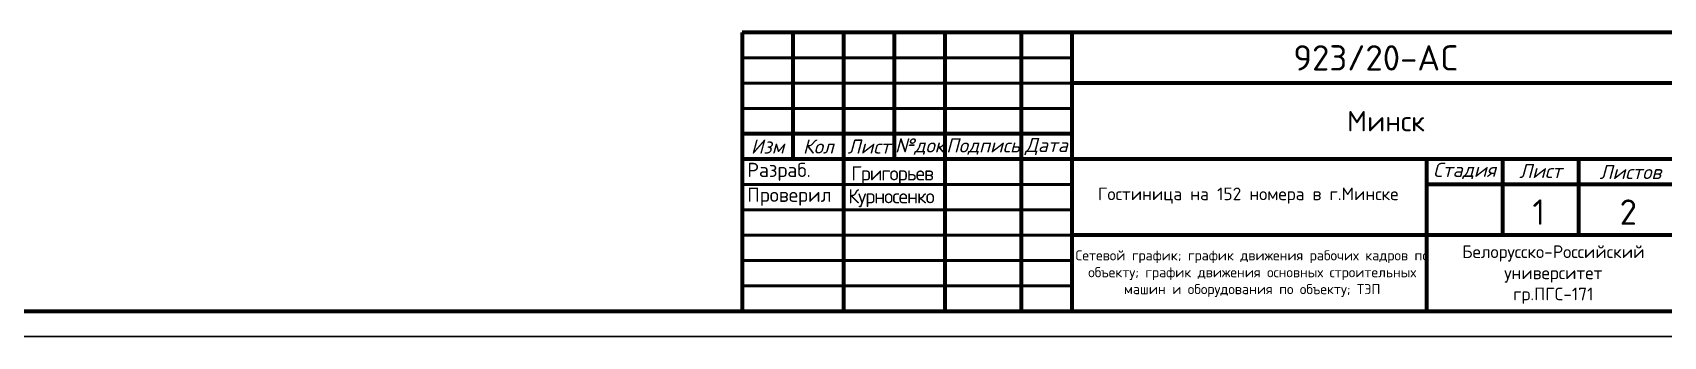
# Model space of a CAD drawing. Header units: millimetres. Extents: x -782 to 10910, y 3841 to 13237.
# Drawn here: x 4537.8 to 4859.5, y 12302.1 to 12362.1 of the extents above; entities that cross this region are included whole.
import ezdxf

# ---------------------------------------------------------------- set-up
doc = ezdxf.new("R2010")
doc.units = ezdxf.units.MM
doc.layers.add('1STAIR2D', color=30, linetype='Continuous')
doc.layers.add('Штампы&Таблицы', color=1, linetype='Continuous', lineweight=70)
doc.styles.add('Isocpeur', font='isocpeur.ttf')

msp = doc.modelspace()

# ---------------------------------------------------------------- linework, layer by layer
at = {"layer": '1STAIR2D', "color": 7, "lineweight": 100}
for p, q in [((4862.747635, 12362.089018), (4677.747635, 12362.089018)), ((4677.747635, 12362.089018), (4677.747635, 12307.089018)), ((4687.747635, 12362.089018), (4687.747635, 12337.089018)), ((4697.747634, 12362.089019), (4697.747634, 12307.089019)), ((4707.747635, 12362.089018), (4707.747635, 12337.089018)), ((4717.747634, 12362.089019), (4717.747634, 12307.089019)), ((4732.747634, 12362.089019), (4732.747634, 12307.089019)), ((4742.747635, 12362.089018), (4742.747635, 12307.089018)), ((4862.747634, 12352.089018), (4742.747634, 12352.089018)), ((4742.747634, 12342.089019), (4677.747634, 12342.089019)), ((4742.747634, 12337.089019), (4677.747634, 12337.089019)), ((4862.747635, 12337.089018), (4742.747635, 12337.089018)), ((4812.747635, 12337.089018), (4812.747635, 12307.089018)), ((4827.747635, 12337.089018), (4827.747635, 12322.089018)), ((4842.747635, 12337.089018), (4842.747635, 12322.089018)), ((4862.747635, 12332.089018), (4812.747635, 12332.089018)), ((4862.747634, 12322.089018), (4742.747634, 12322.089018))]:
    msp.add_line(p, q, dxfattribs=at)
at = {"layer": '1STAIR2D', "color": 7, "lineweight": 50}
for p, q in [((4742.747635, 12357.089018), (4677.747635, 12357.089018)), ((4742.747635, 12352.089018), (4677.747635, 12352.089018)), ((4742.747634, 12347.089019), (4677.747634, 12347.089019)), ((4742.747634, 12332.089019), (4677.747634, 12332.089019)), ((4742.747634, 12327.089019), (4677.747634, 12327.089019)), ((4742.747634, 12322.089019), (4677.747634, 12322.089019)), ((4742.747634, 12317.089019), (4677.747634, 12317.089019)), ((4742.747634, 12312.089019), (4677.747634, 12312.089019))]:
    msp.add_line(p, q, dxfattribs=at)
at = {"layer": '1STAIR2D', "color": 7}
msp.add_line((4677.747635, 12357.089018), (4677.747635, 12357.089018), dxfattribs=at)
at = {"layer": '1STAIR2D', "color": 0, "lineweight": 100}
msp.add_line((4047.747635, 12307.089018), (4862.747635, 12307.089018), dxfattribs=at)
at = {"layer": '1STAIR2D', "color": 0}
msp.add_line((4027.747635, 12302.089018), (4867.747635, 12302.089018), dxfattribs=at)
at = {"layer": 'Штампы&Таблицы', "color": 0, "lineweight": 25}
msp.add_line((4867.747782, 12302.089201), (4026.747782, 12302.089201), dxfattribs=at)

# ---------------------------------------------------------------- texts
at = {"attachment_point": 5, "style": 'Isocpeur'}
for s, insert, char_height, width in [('\\pxl1,t1;Минск', (4802.747635, 12344.589018), 4, 120.00000096), ('\\pxl1,t1;Гостиница на 152 номера в г.Минске', (4776.317113, 12329.901293), 2.5, 70)]:
    msp.add_mtext(s, dxfattribs=dict(at, insert=insert, char_height=char_height, width=width))
at = {"color": 7, "insert": (4777.349998, 12314.492901), "char_height": 2, "width": 73.28642566, "attachment_point": 5, "style": 'Isocpeur'}
msp.add_mtext('\\pxl1,t1;{\\C256;Сетевой график; график движения рабочих кадров по объекту; график движения основных строительных машин и оборудования по объекту; ТЭП}', dxfattribs=at)
at = {"layer": '1STAIR2D', "color": 7, "style": 'Isocpeur'}
for s, insert, char_height, width, attachment_point in [('923/20-AC', (4802.747635, 12357.089018), 5, 119.99999904, 5), ('{\\fISOCPEUR|b0|i1|c204|p34;№док}', (4712.747635, 12339.589019), 2.8, 9.99999904, 5), ('{\\fISOCPEUR|b0|i1|c204|p34;Подпись}', (4725.247634, 12339.589019), 2.8, 15, 5), ('{\\fISOCPEUR|b0|i1|c204|p34;Дата}', (4737.747635, 12339.589019), 2.8, 10.00000096, 5), ('{\\fISOCPEUR|b0|i1|c204|p34;Изм}', (4682.747635, 12339.589019), 2.8, 10, 5), ('{\\fISOCPEUR|b0|i1|c204|p34;Кол}', (4692.747635, 12339.589019), 2.8, 9.99999904, 5), ('{\\fISOCPEUR|b0|i1|c204|p34;Лист}', (4702.747635, 12339.589019), 2.8, 10.00000096, 5), ('Разраб.', (4678.73755, 12334.589019), 2.8, 19.01008492, 4), ('{\\T0.9;Григорьев}', (4699.263156, 12333.920888), 2.8, 20.01008492, 4), ('{\\fISOCPEUR|b0|i1|c204|p34;Стадия}', (4820.23755, 12334.762374), 2.8, 15, 5), ('{\\fISOCPEUR|b0|i1|c204|p34;Лист}', (4835.23755, 12334.762374), 2.8, 15, 5), ('{\\fISOCPEUR|b0|i1|c204|p34;Листов}', (4852.966526, 12334.561747), 2.8, 14.03226152, 5), ('Проверил', (4678.737548, 12329.675696), 2.8, 19.01008643, 4), ('{\\T0.9;Курносенко}', (4698.661582, 12329.390132), 2.8, 20.01008492, 4), ('1', (4834.888885, 12326.641761), 5, 12.51359585, 5), ('2', (4852.55168, 12326.641761), 5, 12.51359585, 5), ('Белорусско-Российский университет\\Pгр.ПГС-171', (4837.760332, 12314.302749), 2.5, 49.27761271, 5)]:
    msp.add_mtext(s, dxfattribs=dict(at, insert=insert, char_height=char_height, width=width, attachment_point=attachment_point))

doc.saveas('drawing.dxf')
